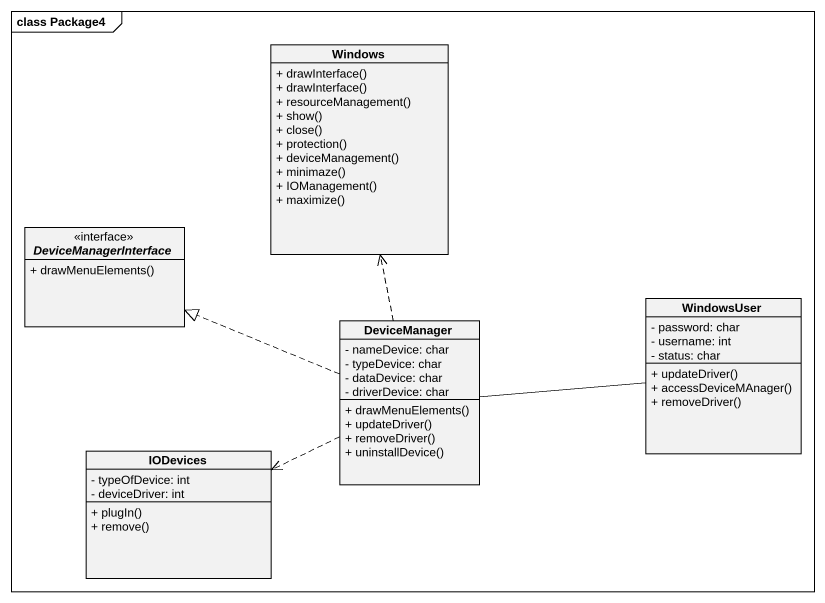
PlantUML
@startuml
mainframe class Package4
hide circle
hide empty members
skinparam classAttributeIconSize 0
class Windows {
  + drawInterface()
  + drawInterface()
  + resourceManagement()
  + show()
  + close()
  + protection()
  + deviceManagement()
  + minimaze()
  + IOManagement()
  + maximize()
}
interface DeviceManagerInterface {
  + drawMenuElements()
}
class WindowsUser {
  - password: char
  - username: int
  - status: char
  + updateDriver()
  + accessDeviceMAnager()
  + removeDriver()
}
class DeviceManager {
  - nameDevice: char
  - typeDevice: char
  - dataDevice: char
  - driverDevice: char
  + drawMenuElements()
  + updateDriver()
  + removeDriver()
  + uninstallDevice()
}
class IODevices {
  - typeOfDevice: int
  - deviceDriver: int
  + plugIn()
  + remove()
}
DeviceManager .up.> Windows
DeviceManager .left.|> DeviceManagerInterface
DeviceManager -right- WindowsUser
DeviceManager .left.> IODevices
@enduml
